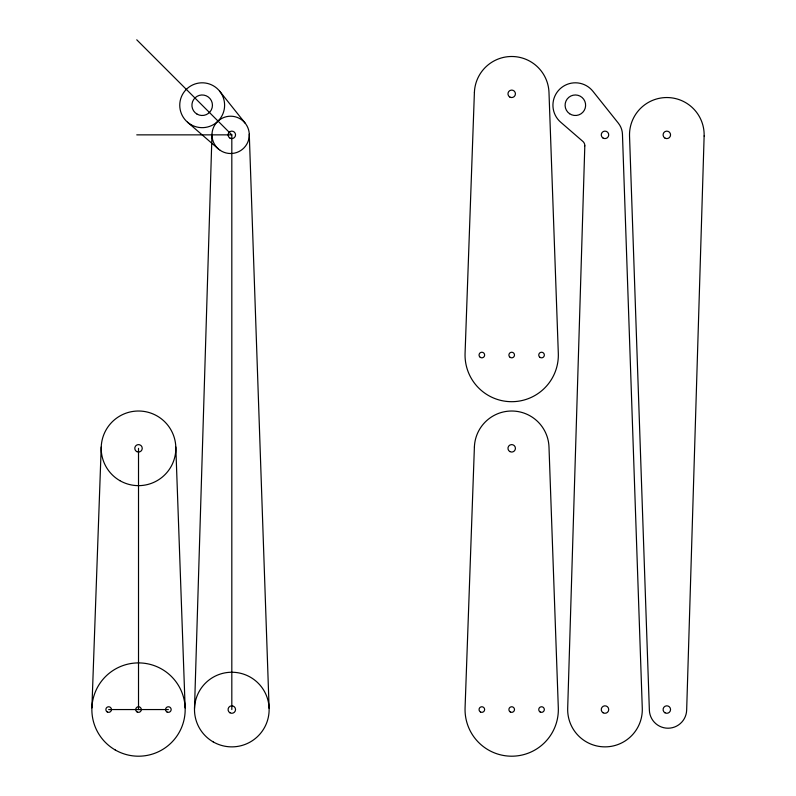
<?xml version="1.0" encoding="UTF-8"?>
<svg xmlns="http://www.w3.org/2000/svg" width="796" height="796" viewBox="0 0 796 796"><rect width="100%" height="100%" fill="white"/><g stroke="black" fill="none" stroke-linecap="round" stroke-linejoin="round"><path stroke-width="1.19" d="M194.513 708.42L211.985 134.295M91.898 707.883L101.221 446.994M136.753 134.862L231.815 134.862L231.815 709.554M108.664 709.554L168.374 709.554M187.498 122.186L218.412 148.961M136.753 39.8L231.815 134.862M219.716 91.251L245.218 123.231M175.807 446.994L185.14 707.883M249.277 134.216L269.108 708.261M138.514 448.327L138.514 709.554M584.811 145.817L567.687 708.42A37.322 37.322 0 0 0 605.069 746.867A37.322 37.322 0 0 0 642.282 708.261L622.452 134.216A18.656 18.656 0 0 0 618.393 123.231L592.891 91.251A22.427 22.427 0 0 0 559.827 89.052A22.427 22.427 0 0 0 560.673 122.186L582.881 141.419A5.602 5.602 0 0 1 584.811 145.817M704.132 135.997L686.659 710.122A18.656 18.656 0 0 1 668.053 728.211A18.656 18.656 0 0 1 649.367 710.201L629.537 136.146A37.322 37.322 0 0 1 666.75 97.54A37.322 37.322 0 0 1 704.132 135.997M474.396 92.485L465.073 353.374A46.646 46.646 0 0 0 511.699 401.691A46.646 46.646 0 0 0 558.314 353.374L548.991 92.485A37.322 37.322 0 0 0 511.699 56.496A37.322 37.322 0 0 0 474.396 92.485M474.396 446.994L465.073 707.883A46.646 46.646 0 0 0 511.699 756.2A46.646 46.646 0 0 0 558.314 707.883L548.991 446.994A37.322 37.322 0 0 0 511.699 411.015A37.322 37.322 0 0 0 474.396 446.994M115.191 749.951A46.646 46.646 0 0 0 185.169 709.554A46.646 46.646 0 0 0 115.191 669.157A46.646 46.646 0 0 0 115.191 749.951M213.149 741.872A37.322 37.322 0 0 0 269.128 709.554A37.322 37.322 0 0 0 213.149 677.237A37.322 37.322 0 0 0 213.149 741.872M119.858 480.645A37.322 37.322 0 0 0 175.836 448.327A37.322 37.322 0 0 0 119.858 416.01A37.322 37.322 0 0 0 119.858 480.645M220.174 150.315A18.656 18.656 0 0 0 249.238 136.196A18.656 18.656 0 0 0 222.482 118.077A18.656 18.656 0 0 0 220.174 150.315M190.97 124.654A22.427 22.427 0 0 0 224.611 105.231A22.427 22.427 0 0 0 190.97 85.809A22.427 22.427 0 0 0 190.97 124.654M197.05 114.117A10.258 10.258 0 0 0 212.442 105.231A10.258 10.258 0 0 0 197.05 96.346A10.258 10.258 0 0 0 197.05 114.117M229.945 138.096A3.731 3.731 0 0 0 235.546 134.862A3.731 3.731 0 0 0 229.945 131.629A3.731 3.731 0 0 0 229.945 138.096M229.945 712.788A3.731 3.731 0 0 0 235.546 709.554A3.731 3.731 0 0 0 229.945 706.321A3.731 3.731 0 0 0 229.945 712.788M136.653 451.561A3.731 3.731 0 0 0 142.245 448.327A3.731 3.731 0 0 0 136.653 445.093A3.731 3.731 0 0 0 136.653 451.561M137.121 711.972A2.796 2.796 0 0 0 141.32 709.554A2.796 2.796 0 0 0 137.121 707.127A2.796 2.796 0 0 0 137.121 711.972M107.261 711.972A2.796 2.796 0 0 0 111.46 709.554A2.796 2.796 0 0 0 107.261 707.127A2.796 2.796 0 0 0 107.261 711.972M166.971 711.972A2.796 2.796 0 0 0 171.17 709.554A2.796 2.796 0 0 0 166.971 707.127A2.796 2.796 0 0 0 166.971 711.972M569.608 113.728A10.258 10.258 0 0 0 585.597 105.968A10.258 10.258 0 0 0 570.881 95.998A10.258 10.258 0 0 0 569.608 113.728M602.9 137.947A3.731 3.731 0 0 0 608.711 135.131A3.731 3.731 0 0 0 603.358 131.499A3.731 3.731 0 0 0 602.9 137.947M603.119 712.788A3.731 3.731 0 0 0 608.721 709.554A3.731 3.731 0 0 0 603.119 706.321A3.731 3.731 0 0 0 603.119 712.788M509.828 451.561A3.731 3.731 0 0 0 515.43 448.327A3.731 3.731 0 0 0 509.828 445.093A3.731 3.731 0 0 0 509.828 451.561M510.296 711.972A2.796 2.796 0 0 0 514.495 709.554A2.796 2.796 0 0 0 510.296 707.127A2.796 2.796 0 0 0 510.296 711.972M480.446 711.972A2.796 2.796 0 0 0 484.635 709.554A2.796 2.796 0 0 0 480.446 707.127A2.796 2.796 0 0 0 480.446 711.972M540.146 711.972A2.796 2.796 0 0 0 544.345 709.554A2.796 2.796 0 0 0 540.146 707.127A2.796 2.796 0 0 0 540.146 711.972M509.828 97.052A3.731 3.731 0 0 0 515.43 93.819A3.731 3.731 0 0 0 509.828 90.585A3.731 3.731 0 0 0 509.828 97.052M510.127 357.354A2.796 2.796 0 0 0 514.485 355.235A2.796 2.796 0 0 0 510.475 352.519A2.796 2.796 0 0 0 510.127 357.354M480.277 357.354A2.796 2.796 0 0 0 484.635 355.235A2.796 2.796 0 0 0 480.615 352.519A2.796 2.796 0 0 0 480.277 357.354M539.977 357.354A2.796 2.796 0 0 0 544.345 355.235A2.796 2.796 0 0 0 540.325 352.519A2.796 2.796 0 0 0 539.977 357.354M664.958 712.788A3.731 3.731 0 0 0 670.56 709.554A3.731 3.731 0 0 0 664.958 706.321A3.731 3.731 0 0 0 664.958 712.788M664.958 138.096A3.731 3.731 0 0 0 670.56 134.862A3.731 3.731 0 0 0 664.958 131.629A3.731 3.731 0 0 0 664.958 138.096"/></g></svg>
